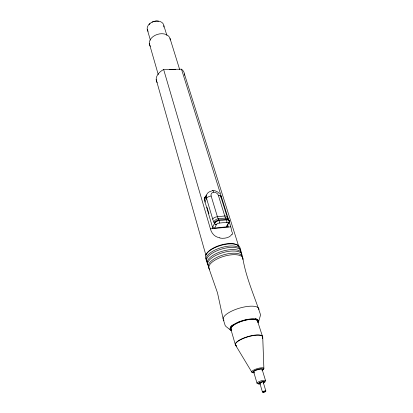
<?xml version="1.0" encoding="UTF-8"?>
<svg xmlns="http://www.w3.org/2000/svg" width="413" height="413" viewBox="0 0 413 413"><rect width="100%" height="100%" fill="white"/><g stroke="black" fill="none" stroke-linecap="round" stroke-linejoin="round"><path stroke-width="0.62" d="M229.329 221.626L229.308 221.698A3.954 2.788 -28.4 0 0 226.241 219.184L225.617 218.038A7.986 2.912 84.4 0 1 224.775 215.984L218.384 195.395A4.269 3.412 24.8 0 0 213.681 192.174A3.856 1.337 85.1 0 0 211.761 191.028M258.559 321.794L260.577 314.902C254.449 295.987 245.962 277.773 242.782 257.944M204.889 202.169L206.552 198.452A8.115 6.5 24.9 0 1 211.182 191.173M213.681 192.174A4.269 3.412 24.9 0 0 211.141 196.025A3.872 1.884 -16.8 0 0 206.552 198.452L212.721 219.127A12.054 4.202 84.4 0 0 213.934 222.23L214.523 223.361L212.798 226.871A1.58 1.301 26.9 0 0 214.677 228.074L226.391 226.851A1.569 1.285 28.1 0 0 227.429 225.353L229.256 221.858A1.585 1.291 28 0 1 228.219 223.361L226.391 226.851M214.677 228.074L216.417 224.574A1.59 1.306 26.8 0 1 214.523 223.361M214.832 222.772L214.724 222.932A4.115 2.468 -12.3 0 0 214.595 223.232A1.59 1.28 30.5 0 0 216.453 224.507A2.659 1.198 -16.8 0 1 216.531 224.388M230.511 327.282L230.981 326.698M204.461 200.099A8.038 6.474 25 0 1 205.726 197.399L205.886 197.238M215.349 222.199L215.261 222.282A4.084 2.318 -15.9 0 0 214.884 222.777M216.329 221.507L216.639 221.342A3.954 2.019 -18.3 0 1 217.383 221.048L217.713 220.914M226.783 222.308L219.112 223.092A2.364 1.069 -16.8 0 0 217.734 223.495L217.558 223.583A2.432 1.1 -16.8 0 0 217.021 223.913M184.404 75.238A14.465 9.458 -16.6 0 0 181.483 69.183L163.641 69.498L210.424 228.869L230.805 226.835M212.437 190.445L215.204 190.837L217.594 191.937L219.499 193.671M219.897 237.687C215.07 237.382 211.482 233.355 210.424 228.869M231.466 330.612L231.115 330.446M257.242 319.399L257.702 319.631M228.74 220.181L228.663 220.139A3.939 1.988 -19.2 0 0 228.121 219.959M230.593 330.106L225.88 326.42L225.147 325.429L223.423 319.894M235.864 345.65L251.873 372.227M229.292 220.785L229.261 220.718A4.001 2.055 -20.7 0 0 228.807 220.263M208.87 268.14L217.506 292.884L223.139 318.888M262.709 337.132L257.242 320.147M184.399 73.953L238.662 246.163M181.483 69.183L230.774 226.737M220.005 195.194A8.115 6.505 24.9 0 1 220.981 197.182L226.629 215.256M227.005 216.464L227.377 217.666A3.929 1.797 -17.1 0 0 224.775 215.984L217.414 216.706A3.944 1.812 -16.8 0 0 212.721 219.127M170.011 38.43L179.717 69.673M227.749 225.178L228.312 226.995M163.868 25.689L166.919 35.497M226.892 225.849L227.269 227.057M230.862 227.031L231.92 231.951M262.224 369.707L265.59 380.76M211.141 196.025L217.414 216.706A8.017 2.839 84.4 0 0 218.24 218.771L218.849 219.928A7.94 2.767 84 0 1 219.174 220.609A1.595 0.563 84.1 0 1 219.277 223.072M263.076 381.751L265.843 390.987A1.771 0.398 -16.6 0 1 263.344 392.082A1.771 0.398 -16.6 0 1 263.246 391.39A1.771 0.398 -16.6 0 1 265.848 390.997M259.705 382.753L262.446 391.999M206.98 207.228L208.926 213.805M212.932 228.606L204.786 201.085A8.059 6.484 24.9 0 1 206.696 195.013M253.758 372.154L256.984 383.083M147.204 29.22L150.394 40.144M230.862 329.197L235.245 344.359M149.258 43.308L158.282 74.681M156.191 79.559L205.819 254.909M262.745 337.349L263.881 368.535M157.141 82.61A14.465 9.458 -16.6 0 1 163.641 69.498M169.469 69.714A11.146 7.289 -16.6 0 1 175.675 69.632M231.693 234.445A10.175 5.87 3.7 0 1 219.752 238.064M232.731 232.343A11.75 6.804 40.6 0 1 232.018 234.703M206.041 255.157A17.17 7.129 -16.6 0 1 221.74 244.77A17.17 7.129 -16.6 0 1 238.755 246.515M204.187 199.02A8.038 6.474 24.9 0 1 206.108 196.345M260.402 383.687A2.638 0.625 -16.6 0 1 259.472 382.99A2.638 0.625 -16.6 0 1 263.287 381.819A2.638 0.625 -16.6 0 1 263.122 382.851M260.438 383.935A3.609 0.857 -16.6 0 1 258.621 383.125A3.609 0.857 -16.6 0 1 264.041 381.462A3.609 0.857 -16.6 0 1 263.293 383.063M254.103 372.862A5.519 1.399 -16.6 0 1 254.171 370.828A5.519 1.399 -16.6 0 1 261.496 368.716A5.519 1.399 -16.6 0 1 262.079 370.564M253.974 372.531A6.355 1.616 -16.6 0 1 252.932 370.482A6.355 1.616 -16.6 0 1 261.398 367.792A6.355 1.616 -16.6 0 1 262.776 369.738M236.535 346.048A14.259 4.197 -16.6 0 1 247.908 336.832A14.259 4.197 -16.6 0 1 262.312 338.386M236.448 345.851A14.285 4.207 -16.6 0 1 247.841 336.61A14.285 4.207 -16.6 0 1 262.276 338.175M261.661 382.242A1.76 0.418 -16.6 0 1 260.81 382.474M258.208 383.558A4.486 1.069 -16.6 0 1 258.032 382.097A4.486 1.069 -16.6 0 1 263.835 380.301A4.486 1.069 -16.6 0 1 264.96 381.467M263.664 382.175A4.486 1.069 -16.6 0 1 263.396 382.293M259.767 383.383A4.486 1.069 -16.6 0 1 259.483 383.434M254.305 372.412A4.445 1.125 -16.6 0 1 257.516 369.749A4.445 1.125 -16.6 0 1 262.012 370.043M231.595 330.002A14.099 4.455 -16.6 0 1 243.097 320.705A14.099 4.455 -16.6 0 1 257.66 322.254M150.368 46.354A10.723 7.532 -16.6 0 1 157.281 34.429A10.723 7.532 -16.6 0 1 170.254 39.953M233.035 325.563A10.97 3.5 -16.6 0 1 233.123 324.763M231.445 329.383A13.681 4.321 -16.6 0 1 242.204 321.128A13.681 4.321 -16.6 0 1 257.397 321.03M204.951 197.951A6.071 4.904 24.5 0 1 205.344 197.848M204.342 199.949A8.023 6.469 25 0 1 205.044 198.622M214.574 223.232A3.97 2.808 -27.8 0 1 218.849 219.928L226.241 219.184A7.904 2.839 83.9 0 1 226.572 219.861A1.59 0.578 84.1 0 1 226.675 222.318M229.303 221.729A1.585 1.316 24.2 0 1 228.25 223.294M228.699 220.289A3.944 2.783 -28.4 0 0 225.617 218.038L218.24 218.771A3.96 2.808 -27.8 0 0 213.934 222.23M217.718 220.924A3.923 1.951 -18.2 0 1 218.833 220.661L226.923 219.84A3.908 1.936 -18.6 0 1 227.868 219.897M215.529 222.111A4.011 2.127 -17.9 0 1 216.381 221.544M216.629 224.264A2.545 1.146 -16.8 0 1 216.882 224.022M204.667 197.786A5.751 4.641 24.5 0 1 205.726 197.399M204.461 197.657A6.133 4.951 24.5 0 1 206.051 197.187M218.384 195.395A3.856 1.874 -17.1 0 1 220.981 197.182M228.188 219.819A11.956 4.424 84.3 0 1 227.764 218.792M229.339 220.872A4.073 2.117 -24.4 0 1 229.411 221.487M226.887 222.302A2.323 1.043 -17.1 0 1 227.909 222.452M228.028 222.519A2.426 1.089 -17.1 0 1 228.26 222.762M228.301 222.86A2.561 1.151 -17.1 0 1 228.291 223.18M207.961 264.604A17.914 7.289 -16.6 0 1 222.38 251.202A17.914 7.289 -16.6 0 1 241.615 254.625M207.724 262.936A17.96 7.357 -16.6 0 1 221.125 249.225A17.96 7.357 -16.6 0 1 241.032 252.529M206.33 259.152A17.965 7.444 -16.6 0 1 220.516 245.523A17.965 7.444 -16.6 0 1 240.015 249.029M207.295 261.553A17.971 7.398 -16.6 0 1 220.697 247.795A17.971 7.398 -16.6 0 1 240.634 251.14M255.193 318.588A14.088 4.466 -16.6 0 1 257.557 321.113M231.063 328.985A14.088 4.466 -16.6 0 1 232.189 325.139M223.965 320.534A18.616 6.159 -16.6 0 1 238.683 308.392A18.616 6.159 -16.6 0 1 258.966 309.642M209.608 269.426A17.707 7.088 -16.6 0 1 223.908 256.318A17.707 7.088 -16.6 0 1 242.88 259.56M209.123 268.047A17.78 7.15 -16.6 0 1 223.469 254.847A17.78 7.15 -16.6 0 1 242.529 258.146M208.839 266.38A17.867 7.238 -16.6 0 1 222.209 252.839A17.867 7.238 -16.6 0 1 241.987 256.029M257.536 319.698A14.951 4.662 -16.1 0 1 258.094 322.873M231.001 330.493A14.925 4.775 -17.1 0 1 230.635 327.261M231.058 326.688A14.961 4.703 -16.8 0 1 238.874 321.918M238.848 321.908A15.064 4.755 -16.6 0 1 248.017 319.264M247.97 319.332A14.883 4.682 -16.6 0 1 257.098 319.394M149.129 24.62A7.279 5.261 -16.6 0 1 150.053 23.567M152.103 22.142A7.279 5.261 -16.6 0 1 158.546 21.311M148.107 31.316A8.544 6.164 -16.6 0 1 154.028 21.404A8.544 6.164 -16.6 0 1 163.842 27.021M263.608 392.314A1.42 0.32 -16.6 0 0 265.611 391.447A1.42 0.32 -16.6 0 0 263.53 391.761A1.42 0.32 -16.6 0 0 263.608 392.314"/></g></svg>
